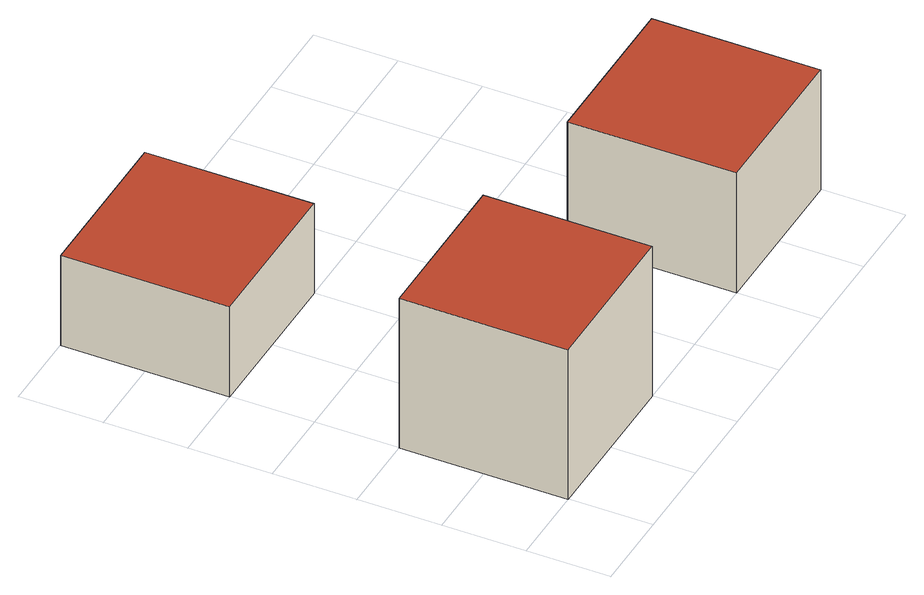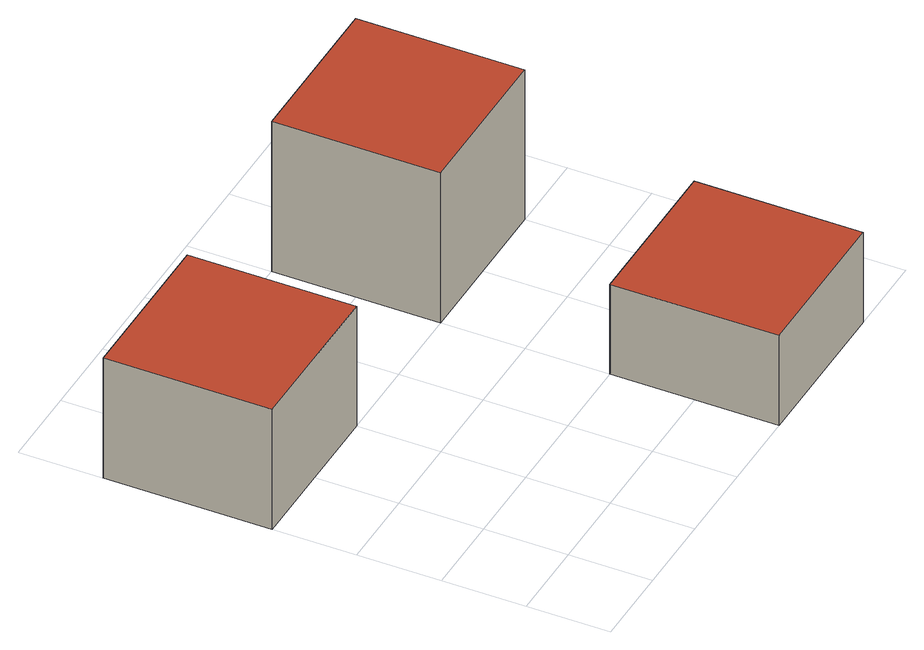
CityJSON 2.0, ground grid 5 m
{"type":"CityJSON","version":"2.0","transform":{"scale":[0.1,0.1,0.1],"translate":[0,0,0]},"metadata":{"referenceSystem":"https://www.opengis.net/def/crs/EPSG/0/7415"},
"CityObjects":{
"building1":{"type":"Building","attributes":{"name":"Test building B"},"children":["building1-1"]},
"building1-1":{"type":"BuildingPart","parents":["building1"],"geometry":[{"type":"Solid","lod":"2.2","boundaries":[[[[0,1,2,3]],[[4,5,6,7]],[[0,4,7,1]],[[1,7,6,2]],[[2,6,5,3]],[[3,5,4,0]]]],"semantics":{"surfaces":[{"type":"GroundSurface"},{"type":"RoofSurface"},{"type":"WallSurface"}],"values":[[0,1,2,2,2,2]]}}]},
"building2":{"type":"Building","attributes":{"name":"Test building A"},"children":["building2-1","building2-2"]},
"building2-1":{"type":"BuildingPart","parents":["building2"],"geometry":[{"type":"Solid","lod":"2.2","boundaries":[[[[8,9,10,11]],[[12,13,14,15]],[[8,12,15,9]],[[9,15,14,10]],[[10,14,13,11]],[[11,13,12,8]]]],"semantics":{"surfaces":[{"type":"GroundSurface"},{"type":"RoofSurface"},{"type":"WallSurface"}],"values":[[0,1,2,2,2,2]]}}]},
"building2-2":{"type":"BuildingPart","parents":["building2"],"geometry":[{"type":"Solid","lod":"2.2","boundaries":[[[[16,17,18,19]],[[20,21,22,23]],[[16,20,23,17]],[[17,23,22,18]],[[18,22,21,19]],[[19,21,20,16]]]],"semantics":{"surfaces":[{"type":"GroundSurface"},{"type":"RoofSurface"},{"type":"WallSurface"}],"values":[[0,1,2,2,2,2]]}}]}
},
"vertices":[
[0,200,0],[100,200,0],[100,300,0],[0,300,0],[0,200,60],[0,300,60],[100,300,60],[100,200,60],
[0,0,0],[100,0,0],[100,100,0],[0,100,0],[0,0,100],[0,100,100],[100,100,100],[100,0,100],
[200,0,0],[300,0,0],[300,100,0],[200,100,0],[200,0,80],[200,100,80],[300,100,80],[300,0,80]
]}
